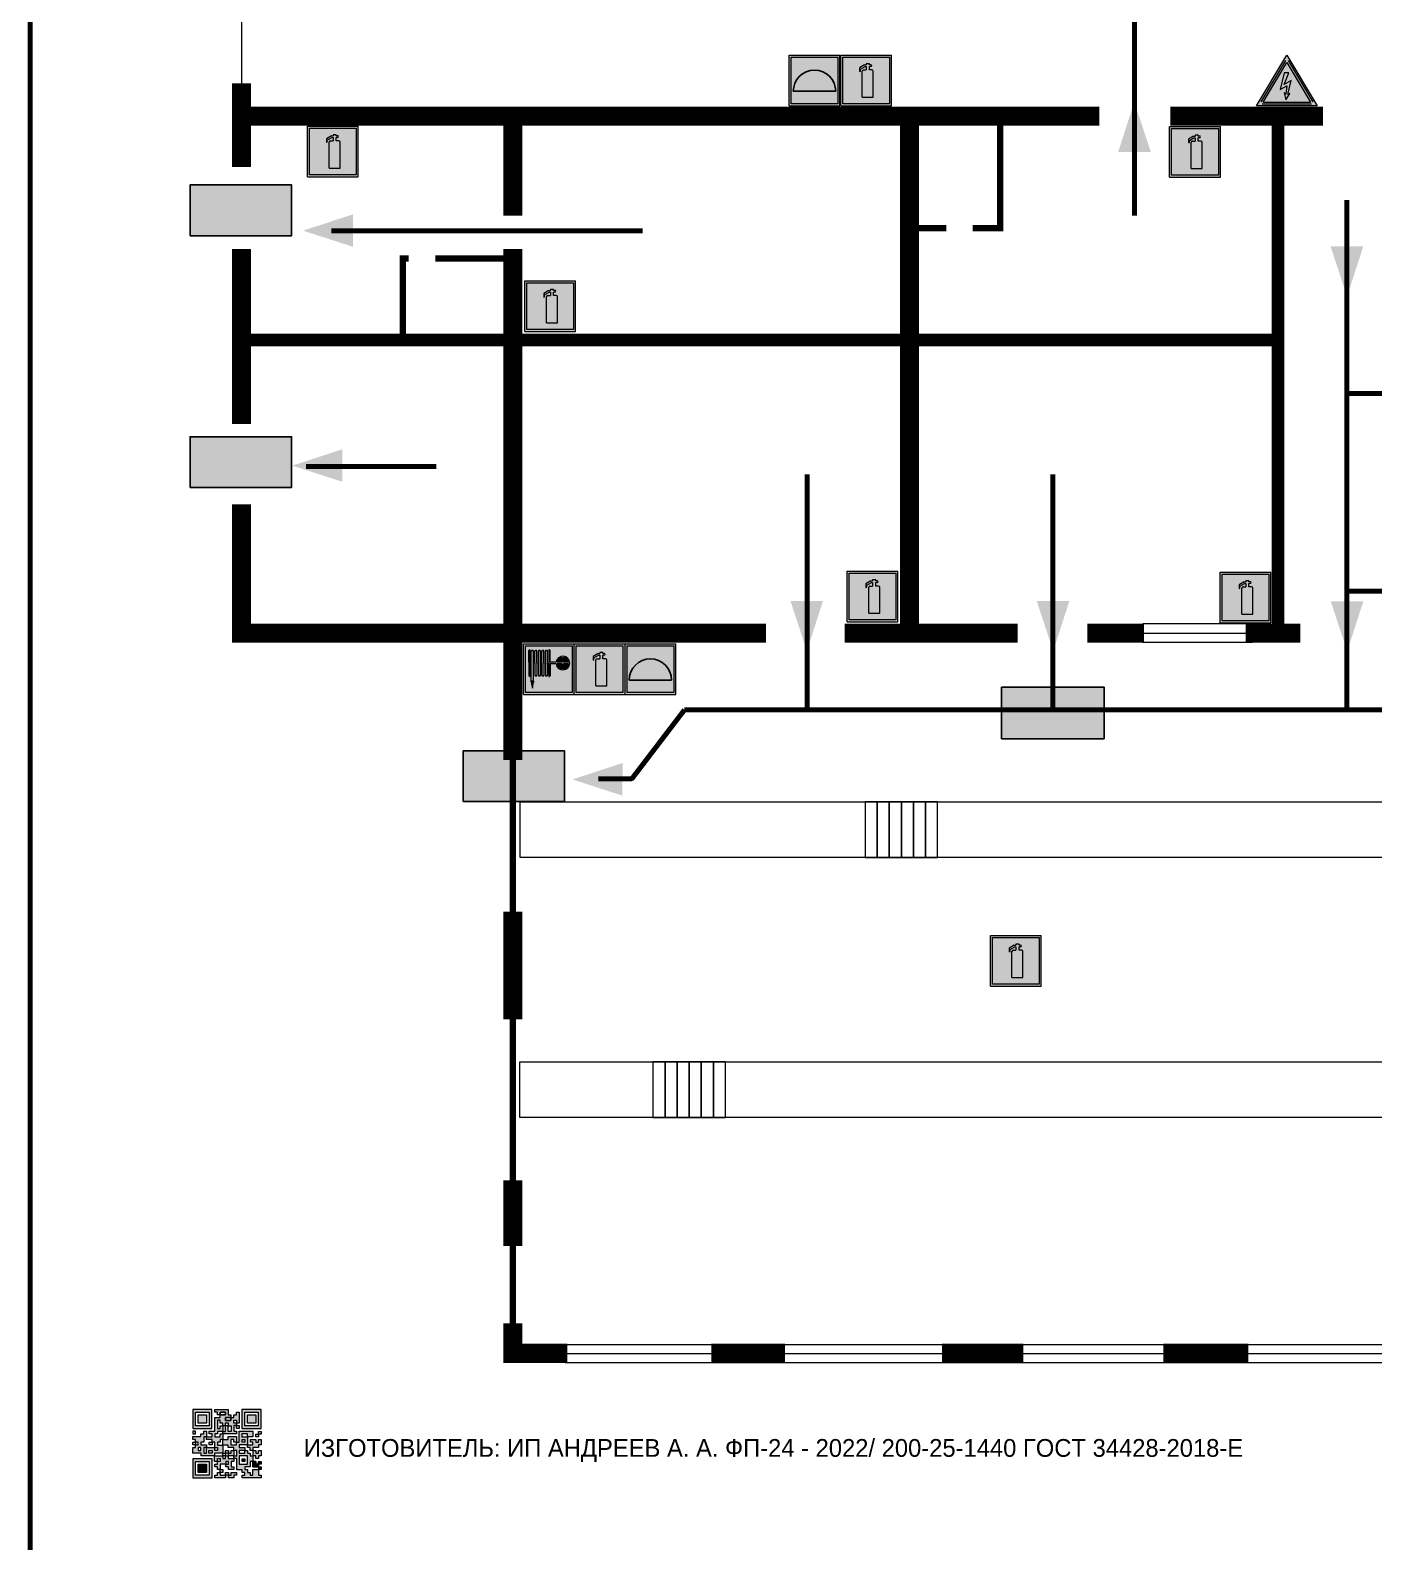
# Model space of a CAD drawing. Header units: millimetres. Extents: x 13114 to 67229, y 22859 to 38520.
# Drawn here: x 32788.4 to 33000.2, y 25862 to 26100.3 of the extents above; entities that cross this region are included whole.
import ezdxf

# ---------------------------------------------------------------- set-up
doc = ezdxf.new("R2010")
doc.units = ezdxf.units.MM
doc.layers.add('План_Штампы', color=7, linetype='Continuous')
doc.styles.add('обычный', font='arial.ttf')

# ---------------------------------------------------------------- blocks, each defined once
blk = doc.blocks.new('QR')
at = {"lineweight": 0}
h = blk.add_hatch(color=256, dxfattribs=at)
h.dxf.hatch_style = 1
h.paths.add_polyline_path([(9241.16, 2687.38), (9242.01, 2687.38), (9242.01, 2687.83), (9241.59, 2687.83), (9241.59, 2688.68), (9239.45, 2688.68), (9239.45, 2688.25), (9239.86, 2688.25), (9239.86, 2687.83), (9240.29, 2687.83), (9240.29, 2688.25), (9241.16, 2688.25), (9241.16, 2687.83), (9240.29, 2687.83), (9240.29, 2687.38), (9239.45, 2687.38), (9239.45, 2685.22), (9238.57, 2685.22), (9238.57, 2684.8), (9239.02, 2684.8), (9239.02, 2684.37), (9238.13, 2684.37), (9238.13, 2683.92), (9239.02, 2683.92), (9239.02, 2683.5), (9239.44, 2683.5), (9239.44, 2682.64), (9239.87, 2682.64), (9239.87, 2682.18), (9239.44, 2682.18), (9239.44, 2682.64), (9238.13, 2682.64), (9238.13, 2681.76), (9237.71, 2681.76), (9237.71, 2682.64), (9238.13, 2682.64), (9238.13, 2683.07), (9237.27, 2683.07), (9237.27, 2683.51), (9237.71, 2683.51), (9237.71, 2684.37), (9238.13, 2684.37), (9238.13, 2685.22), (9237.71, 2685.22), (9237.71, 2684.8), (9237.28, 2684.8), (9237.28, 2684.38), (9235.98, 2684.38), (9235.98, 2683.92), (9236.4, 2683.92), (9236.4, 2683.49), (9236.84, 2683.49), (9236.84, 2683.07), (9236.4, 2683.07), (9236.4, 2682.64), (9235.98, 2682.64), (9235.98, 2681.76), (9237.29, 2681.76), (9237.29, 2681.33), (9239.43, 2681.33), (9239.43, 2681.76), (9240.74, 2681.76), (9240.74, 2683.05), (9239.87, 2683.05), (9239.87, 2683.5), (9240.29, 2683.5), (9240.29, 2683.91), (9240.74, 2683.91), (9240.74, 2684.81), (9240.29, 2684.81), (9240.29, 2684.79), (9240.29, 2684.37), (9239.45, 2684.37), (9239.45, 2684.8), (9239.87, 2684.8), (9239.87, 2685.21), (9240.74, 2685.21), (9240.74, 2686.1), (9240.29, 2686.1), (9240.29, 2685.64), (9239.86, 2685.64), (9239.86, 2686.95), (9240.29, 2686.95), (9240.29, 2686.52), (9240.74, 2686.52), (9240.74, 2686.1), (9241.16, 2686.1), (9241.16, 2686.53), (9241.59, 2686.53), (9241.59, 2686.1), (9242.02, 2686.1), (9242.02, 2685.21), (9241.59, 2685.21), (9241.59, 2686.1), (9241.16, 2686.1), (9241.16, 2685.21), (9240.74, 2685.21), (9240.74, 2684.81), (9242.89, 2684.81), (9242.89, 2685.22), (9242.47, 2685.22), (9242.47, 2686.11), (9242.89, 2686.11), (9242.89, 2686.52), (9242.46, 2686.52), (9242.46, 2686.95), (9242.89, 2686.95), (9242.89, 2686.52), (9243.32, 2686.52), (9243.32, 2688.26), (9242.9, 2688.26), (9242.9, 2687.83), (9242.47, 2687.83), (9242.47, 2687.38), (9242.01, 2687.38), (9242.01, 2686.94), (9241.16, 2686.94)])
h.paths.add_polyline_path([(9239.02, 2682.18), (9239.02, 2681.76), (9238.54, 2681.76), (9238.54, 2682.18)], flags=16)
h.paths.add_polyline_path([(9237.27, 2682.65), (9237.27, 2682.19), (9236.83, 2682.19), (9236.83, 2682.65)], flags=16)
h = blk.add_hatch(color=256, dxfattribs=at)
h.dxf.hatch_style = 1
h.paths.add_polyline_path([(9238.15, 2687.83), (9236.83, 2687.83), (9236.83, 2686.52), (9238.15, 2686.52)], flags=0)
h.paths.add_polyline_path([(9239.01, 2685.65), (9239.01, 2688.68), (9235.98, 2688.68), (9235.98, 2685.65)])
h.paths.add_polyline_path([(9236.41, 2686.1), (9236.41, 2688.26), (9238.56, 2688.26), (9238.56, 2686.1)], flags=16)
h.paths.add_polyline_path([(9236.83, 2686.52), (9236.83, 2687.83), (9238.15, 2687.83), (9238.15, 2686.52)], flags=0)
h = blk.add_hatch(color=256, dxfattribs=at)
h.dxf.hatch_style = 1
h.paths.add_polyline_path([(9238.15, 2686.52), (9238.15, 2687.83), (9236.83, 2687.83), (9236.83, 2686.52)])
h.paths.add_polyline_path([(9245.91, 2686.52), (9245.91, 2687.83), (9244.59, 2687.83), (9244.59, 2686.52)], flags=0)
h.paths.add_polyline_path([(9246.77, 2685.65), (9246.77, 2688.68), (9243.74, 2688.68), (9243.74, 2685.65)])
h.paths.add_polyline_path([(9244.17, 2686.1), (9244.17, 2688.26), (9246.32, 2688.26), (9246.32, 2686.1)], flags=16)
h.paths.add_polyline_path([(9244.59, 2686.52), (9244.59, 2687.83), (9245.91, 2687.83), (9245.91, 2686.52)], flags=0)
h = blk.add_hatch(color=256, dxfattribs=at)
h.dxf.hatch_style = 1
h.paths.add_polyline_path([(9243.32, 2686.11), (9242.89, 2686.11), (9242.89, 2685.64), (9243.32, 2685.64)])
h.paths.add_polyline_path([(9239.02, 2683.07), (9239.02, 2683.5), (9238.56, 2683.5), (9238.56, 2683.07)])
h.paths.add_polyline_path([(9236.4, 2684.8), (9236.4, 2685.22), (9235.98, 2685.22), (9235.98, 2684.8)])
h.paths.add_polyline_path([(9236.4, 2683.07), (9236.4, 2683.49), (9235.98, 2683.49), (9235.98, 2683.07)])
h = blk.add_hatch(color=256, dxfattribs=at)
h.dxf.hatch_style = 1
h.paths.add_polyline_path([(9240.75, 2681.76), (9240.75, 2681.35), (9241.17, 2681.35), (9241.17, 2681.76)])
h.paths.add_polyline_path([(9241.6, 2682.18), (9241.17, 2682.18), (9241.17, 2681.76), (9241.6, 2681.76)])
h.paths.add_polyline_path([(9242.47, 2681.34), (9242.47, 2682.19), (9242.02, 2682.19), (9242.02, 2681.76), (9241.6, 2681.76), (9241.6, 2681.34)])
h.paths.add_polyline_path([(9239.87, 2678.3), (9239.44, 2678.3), (9239.44, 2677.89), (9241.17, 2677.89), (9241.17, 2678.3), (9240.28, 2678.3), (9240.28, 2678.73), (9239.87, 2678.73)])
h.paths.add_polyline_path([(9240.75, 2678.73), (9240.75, 2679.19), (9240.28, 2679.19), (9240.28, 2678.73)])
h.paths.add_polyline_path([(9241.6, 2678.73), (9241.17, 2678.73), (9241.17, 2678.3), (9241.6, 2678.3)])
h.paths.add_polyline_path([(9242.02, 2678.3), (9241.6, 2678.3), (9241.6, 2677.89), (9242.48, 2677.89), (9242.48, 2678.31), (9242.9, 2678.31), (9242.9, 2678.73), (9242.02, 2678.73)])
h.paths.add_polyline_path([(9246.36, 2684.37), (9246.36, 2684.79), (9245.93, 2684.79), (9245.93, 2684.37)])
h.paths.add_polyline_path([(9246.78, 2685.2), (9246.36, 2685.2), (9246.36, 2684.79), (9246.78, 2684.79)])
h.paths.add_polyline_path([(9245.91, 2687.83), (9244.59, 2687.83), (9244.59, 2686.52), (9245.91, 2686.52)])
h = blk.add_hatch(color=256, dxfattribs=at)
h.dxf.hatch_style = 1
h.paths.add_polyline_path([(9243.32, 2682.64), (9243.32, 2683.07), (9244.62, 2683.07), (9244.62, 2684.37), (9243.74, 2684.37), (9243.74, 2684.8), (9244.62, 2684.8), (9244.62, 2684.37), (9245.48, 2684.37), (9245.48, 2685.22), (9243.32, 2685.22), (9243.32, 2683.5), (9242.89, 2683.5), (9242.89, 2683.06), (9242.01, 2683.06), (9242.01, 2683.91), (9242.47, 2683.91), (9242.47, 2683.5), (9242.89, 2683.5), (9242.89, 2684.38), (9241.59, 2684.38), (9241.59, 2683.91), (9240.74, 2683.91), (9240.74, 2683.05), (9241.59, 2683.05), (9241.59, 2682.64), (9242.47, 2682.64), (9242.47, 2682.19), (9242.91, 2682.19), (9242.91, 2681.34), (9242.48, 2681.34), (9242.48, 2680.91), (9242.91, 2680.91), (9242.91, 2679.17), (9243.75, 2679.17), (9243.75, 2678.73), (9244.2, 2678.73), (9244.2, 2678.3), (9243.75, 2678.3), (9243.75, 2677.88), (9246.78, 2677.88), (9246.78, 2678.3), (9246.35, 2678.3), (9246.35, 2679.19), (9245.48, 2679.19), (9245.48, 2678.31), (9245.05, 2678.31), (9245.05, 2678.73), (9244.62, 2678.73), (9244.62, 2679.19), (9244.2, 2679.19), (9244.2, 2679.61), (9245.05, 2679.61), (9245.05, 2680.46), (9245.48, 2680.46), (9245.48, 2681.34), (9245.04, 2681.34), (9245.04, 2681.76), (9244.63, 2681.76), (9244.63, 2682.19), (9244.21, 2682.19), (9244.21, 2681.76), (9243.32, 2681.76), (9243.32, 2682.19), (9244.21, 2682.19), (9244.21, 2682.64)])
h.paths.add_polyline_path([(9243.75, 2683.49), (9243.75, 2683.92), (9244.21, 2683.92), (9244.21, 2683.49)], flags=16)
h.paths.add_polyline_path([(9243.32, 2681.34), (9244.63, 2681.34), (9244.63, 2680.04), (9243.32, 2680.04)], flags=16)
h.paths.add_polyline_path([(9243.76, 2680.89), (9244.18, 2680.89), (9244.18, 2680.48), (9243.76, 2680.48)], flags=0)
h = blk.add_hatch(color=256, dxfattribs=at)
h.dxf.hatch_style = 1
h.paths.add_polyline_path([(9246.36, 2683.07), (9246.78, 2683.07), (9246.78, 2683.92), (9246.36, 2683.92), (9246.36, 2683.49), (9245.92, 2683.49), (9245.92, 2683.92), (9245.06, 2683.92), (9245.06, 2683.49), (9245.48, 2683.49), (9245.48, 2683.07), (9244.62, 2683.07), (9244.62, 2682.65), (9245.05, 2682.65), (9245.05, 2682.18), (9245.48, 2682.18), (9245.48, 2682.65), (9246.36, 2682.65)])
h.paths.add_polyline_path([(9246.78, 2682.18), (9246.36, 2682.18), (9246.36, 2681.75), (9245.92, 2681.75), (9245.92, 2682.18), (9245.48, 2682.18), (9245.48, 2681.34), (9245.48, 2681.34), (9245.94, 2681.34), (9245.94, 2680.91), (9246.36, 2680.91), (9246.36, 2681.34), (9246.78, 2681.34)])
h = blk.add_hatch(color=256, dxfattribs=at)
h.dxf.hatch_style = 1
h.paths.add_polyline_path([(9242.02, 2680.46), (9242.48, 2680.46), (9242.48, 2680.91), (9241.58, 2680.91), (9241.58, 2681.35), (9241.17, 2681.35), (9241.17, 2680.91), (9240.75, 2680.91), (9240.75, 2681.33), (9239.43, 2681.33), (9239.43, 2680.46), (9239.86, 2680.46), (9239.86, 2680.92), (9240.3, 2680.92), (9240.3, 2680.46), (9239.86, 2680.46), (9239.86, 2680.04), (9239.44, 2680.04), (9239.44, 2679.62), (9239.86, 2679.62), (9239.86, 2679.19), (9240.29, 2679.19), (9240.29, 2680.03), (9241.18, 2680.03), (9241.18, 2680.47), (9241.6, 2680.47), (9241.6, 2680.03), (9241.18, 2680.03), (9241.18, 2679.61), (9241.6, 2679.61), (9241.6, 2679.19), (9242.47, 2679.19), (9242.47, 2679.6), (9242.02, 2679.6)])
h = blk.add_hatch(color=256, dxfattribs=at)
h.dxf.hatch_style = 1
h.paths.add_polyline_path([(9235.98, 2680.9), (9235.98, 2677.86), (9239.02, 2677.86), (9239.02, 2680.9)])
h.paths.add_polyline_path([(9238.57, 2680.48), (9238.57, 2678.32), (9236.41, 2678.32), (9236.41, 2680.48)], flags=16)
h.paths.add_polyline_path([(9238.15, 2680.05), (9238.15, 2678.74), (9236.83, 2678.74), (9236.83, 2680.05)], flags=0)
h = blk.add_hatch(color=256, dxfattribs=at)
h.dxf.hatch_style = 1
h.paths.add_polyline_path([(9238.15, 2680.05), (9236.83, 2680.05), (9236.83, 2678.74), (9238.15, 2678.74)])
h = blk.add_hatch(color=256, dxfattribs=at)
h.dxf.hatch_style = 1
h.paths.add_polyline_path([(9244.18, 2680.48), (9244.18, 2680.89), (9243.76, 2680.89), (9243.76, 2680.48)])
h = blk.add_hatch(color=256, dxfattribs=at)
h.dxf.hatch_style = 1
h.paths.add_polyline_path([(9245.93, 2680.04), (9245.93, 2680.46), (9245.48, 2680.46), (9245.48, 2679.62), (9246.35, 2679.62), (9246.35, 2680.04)])
h.paths.add_polyline_path([(9246.78, 2680.04), (9246.78, 2680.46), (9246.35, 2680.46), (9246.35, 2680.04)])
h.paths.add_polyline_path([(9246.78, 2679.18), (9246.78, 2679.62), (9246.35, 2679.62), (9246.35, 2679.18)])
for points in [[(9237.71, 2685.22), (9238.13, 2685.22), (9238.13, 2684.37), (9237.71, 2684.37), (9237.71, 2683.51), (9237.27, 2683.51), (9237.27, 2683.07), (9238.13, 2683.07), (9238.13, 2682.64), (9237.71, 2682.64), (9237.71, 2681.76), (9238.13, 2681.76), (9238.13, 2682.64), (9239.44, 2682.64), (9239.44, 2683.5), (9239.02, 2683.5), (9239.02, 2683.07), (9238.56, 2683.07), (9238.56, 2683.5), (9239.02, 2683.5), (9239.02, 2683.92), (9238.13, 2683.92), (9238.13, 2684.37), (9239.02, 2684.37), (9239.02, 2684.8), (9238.57, 2684.8), (9238.57, 2685.22), (9239.45, 2685.22), (9239.45, 2687.38), (9240.29, 2687.38), (9240.29, 2687.83), (9239.86, 2687.83), (9239.86, 2688.25), (9239.45, 2688.25), (9239.45, 2688.68), (9241.59, 2688.68), (9241.59, 2687.83), (9242.01, 2687.83), (9242.01, 2687.38), (9242.47, 2687.38), (9242.47, 2687.83), (9242.9, 2687.83), (9242.9, 2688.26), (9243.32, 2688.26), (9243.32, 2686.52), (9242.89, 2686.52), (9242.89, 2686.11), (9243.32, 2686.11), (9243.32, 2685.64), (9242.89, 2685.64), (9242.89, 2686.11), (9242.47, 2686.11), (9242.47, 2685.22), (9242.89, 2685.22), (9242.89, 2684.81), (9240.74, 2684.81), (9240.74, 2683.91), (9241.59, 2683.91), (9241.59, 2684.38), (9242.89, 2684.38), (9242.89, 2683.5), (9242.47, 2683.5), (9242.47, 2683.91), (9242.01, 2683.91), (9242.01, 2683.06), (9242.89, 2683.06), (9242.89, 2683.5), (9243.32, 2683.5), (9243.32, 2685.22), (9245.48, 2685.22), (9245.48, 2684.37), (9244.62, 2684.37), (9244.62, 2683.07), (9245.48, 2683.07), (9245.48, 2683.49), (9245.06, 2683.49), (9245.06, 2683.92), (9245.92, 2683.92), (9245.92, 2683.49), (9246.36, 2683.49), (9246.36, 2683.92), (9246.78, 2683.92), (9246.78, 2683.07), (9246.36, 2683.07), (9246.36, 2682.65), (9245.48, 2682.65), (9245.48, 2682.18), (9245.92, 2682.18), (9245.92, 2681.75), (9246.36, 2681.75), (9246.36, 2682.18), (9246.78, 2682.18), (9246.78, 2681.34), (9246.36, 2681.34), (9246.36, 2680.91), (9245.94, 2680.91), (9245.94, 2681.34), (9245.48, 2681.34), (9245.48, 2680.46), (9245.93, 2680.46), (9245.93, 2680.04), (9246.35, 2680.04), (9246.35, 2680.46), (9246.78, 2680.46), (9246.78, 2680.04), (9246.78, 2680.04), (9246.35, 2680.04), (9246.35, 2679.62), (9246.78, 2679.62), (9246.78, 2679.18), (9246.35, 2679.18), (9246.35, 2678.3), (9246.78, 2678.3), (9246.78, 2677.88), (9243.75, 2677.88), (9243.75, 2678.3), (9244.2, 2678.3), (9244.2, 2678.73), (9243.75, 2678.73), (9243.75, 2679.17), (9242.91, 2679.17), (9242.91, 2680.91), (9242.48, 2680.91), (9242.48, 2680.46), (9242.02, 2680.46), (9242.02, 2679.6), (9242.47, 2679.6), (9242.47, 2679.19), (9241.6, 2679.19), (9241.6, 2679.61), (9241.18, 2679.61), (9241.18, 2680.03), (9240.29, 2680.03), (9240.29, 2679.19), (9240.75, 2679.19), (9240.75, 2678.73), (9240.28, 2678.73), (9240.28, 2678.3), (9241.17, 2678.3), (9241.17, 2678.73), (9241.6, 2678.73), (9241.6, 2678.3), (9242.02, 2678.3), (9242.02, 2678.73), (9242.9, 2678.73), (9242.9, 2678.31), (9242.48, 2678.31), (9242.48, 2677.89), (9241.6, 2677.89), (9241.6, 2678.3), (9241.17, 2678.3), (9241.17, 2677.89), (9239.44, 2677.89), (9239.44, 2678.3), (9239.87, 2678.3), (9239.87, 2678.73), (9240.28, 2678.73), (9240.28, 2679.19), (9240.29, 2679.19), (9239.86, 2679.19), (9239.86, 2679.62), (9239.44, 2679.62), (9239.44, 2680.04), (9239.86, 2680.04), (9239.86, 2680.46), (9239.43, 2680.46), (9239.43, 2681.33), (9237.29, 2681.33), (9237.29, 2681.76), (9235.98, 2681.76), (9235.98, 2682.64), (9236.4, 2682.64), (9236.4, 2683.07), (9235.98, 2683.07), (9235.98, 2683.49), (9236.4, 2683.49), (9236.4, 2683.92), (9235.98, 2683.92), (9235.98, 2684.38), (9237.28, 2684.38), (9237.28, 2684.8), (9237.71, 2684.8), (9237.71, 2685.22), (9237.92, 2685.22)], [(9240.74, 2686.1), (9240.74, 2686.52), (9240.29, 2686.52), (9240.29, 2686.95), (9239.86, 2686.95), (9239.86, 2685.64), (9240.29, 2685.64), (9240.29, 2686.1), (9240.74, 2686.1), (9240.74, 2686.52)], [(9240.74, 2685.21), (9239.87, 2685.21), (9239.87, 2684.8), (9239.45, 2684.8), (9239.45, 2684.37), (9240.29, 2684.37), (9240.29, 2684.79), (9240.29, 2684.81), (9240.74, 2684.81), (9240.74, 2685.21), (9239.87, 2685.21)], [(9240.74, 2683.91), (9240.29, 2683.91), (9240.29, 2683.5), (9239.87, 2683.5), (9239.87, 2683.05), (9240.74, 2683.05), (9240.74, 2683.91)], [(9244.62, 2684.37), (9244.62, 2684.8), (9243.74, 2684.8), (9243.74, 2684.37), (9244.62, 2684.37)], [(9240.74, 2683.05), (9240.74, 2681.76), (9239.43, 2681.76), (9239.43, 2681.33), (9240.75, 2681.33), (9240.75, 2681.35), (9240.75, 2680.91), (9241.17, 2680.91), (9241.17, 2681.35), (9241.58, 2681.35), (9241.58, 2680.91), (9242.48, 2680.91), (9242.48, 2681.34), (9242.91, 2681.34), (9242.91, 2682.19), (9242.47, 2682.19), (9242.47, 2682.64), (9241.59, 2682.64), (9241.59, 2683.05), (9240.74, 2683.05)], [(9241.6, 2681.76), (9242.02, 2681.76), (9242.02, 2682.19), (9242.47, 2682.19), (9242.47, 2681.34), (9241.6, 2681.34), (9241.6, 2681.76)], [(9244.62, 2683.07), (9243.32, 2683.07), (9243.32, 2682.64), (9244.21, 2682.64), (9244.21, 2682.19), (9243.32, 2682.19), (9243.32, 2681.76), (9244.21, 2681.76), (9244.21, 2682.19), (9244.63, 2682.19), (9244.63, 2681.76), (9245.04, 2681.76), (9245.04, 2681.34), (9245.48, 2681.34)], [(9245.48, 2682.18), (9245.05, 2682.18), (9245.05, 2682.65), (9244.62, 2682.65), (9244.62, 2683.07)], [(9245.48, 2682.18), (9245.48, 2681.34)], [(9239.86, 2680.46), (9239.86, 2680.92), (9240.3, 2680.92), (9240.3, 2680.46), (9239.86, 2680.46)], [(9245.48, 2680.46), (9245.05, 2680.46), (9245.05, 2679.61), (9244.2, 2679.61), (9244.2, 2679.19), (9244.62, 2679.19), (9244.62, 2678.73), (9245.05, 2678.73), (9245.05, 2678.31), (9245.48, 2678.31), (9245.48, 2679.19), (9246.35, 2679.19), (9246.35, 2679.07)], [(9246.35, 2679.62), (9245.48, 2679.62), (9245.48, 2680.46)], [(9245.48, 2680.46), (9245.48, 2679.62), (9246.35, 2679.62), (9246.35, 2680.04), (9245.93, 2680.04), (9245.93, 2680.46), (9245.48, 2680.46), (9245.48, 2679.62)], [(9246.35, 2679.62), (9246.35, 2679.18)]]:
    blk.add_lwpolyline(points, dxfattribs=at)
for points in [[(9235.98, 2685.65), (9239.01, 2685.65), (9239.01, 2688.68), (9235.98, 2688.68)], [(9236.41, 2688.26), (9238.56, 2688.26), (9238.56, 2686.1), (9236.41, 2686.1)], [(9240.29, 2687.83), (9241.16, 2687.83), (9241.16, 2688.25), (9240.29, 2688.25)], [(9240.29, 2688.25), (9241.16, 2688.25), (9241.16, 2687.83), (9240.29, 2687.83)], [(9243.74, 2685.65), (9246.77, 2685.65), (9246.77, 2688.68), (9243.74, 2688.68)], [(9244.17, 2688.26), (9246.32, 2688.26), (9246.32, 2686.1), (9244.17, 2686.1)], [(9236.83, 2687.83), (9238.15, 2687.83), (9238.15, 2686.52), (9236.83, 2686.52)], [(9241.16, 2686.1), (9240.74, 2686.1), (9240.74, 2685.21), (9241.16, 2685.21)], [(9242.01, 2687.38), (9241.16, 2687.38), (9241.16, 2686.94), (9242.01, 2686.94)], [(9241.16, 2687.38), (9242.01, 2687.38), (9242.01, 2686.94), (9241.16, 2686.94)], [(9241.16, 2686.53), (9241.59, 2686.53), (9241.59, 2686.1), (9241.16, 2686.1)], [(9241.59, 2686.1), (9242.02, 2686.1), (9242.02, 2685.21), (9241.59, 2685.21)], [(9242.89, 2686.52), (9242.46, 2686.52), (9242.46, 2686.95), (9242.89, 2686.95)], [(9244.59, 2687.83), (9245.91, 2687.83), (9245.91, 2686.52), (9244.59, 2686.52)], [(9235.98, 2684.8), (9236.4, 2684.8), (9236.4, 2685.22), (9235.98, 2685.22)], [(9236.4, 2683.07), (9236.84, 2683.07), (9236.84, 2683.49), (9236.4, 2683.49)], [(9243.75, 2683.92), (9244.21, 2683.92), (9244.21, 2683.49), (9243.75, 2683.49)], [(9245.93, 2684.79), (9246.36, 2684.79), (9246.36, 2684.37), (9245.93, 2684.37)], [(9246.36, 2685.2), (9246.78, 2685.2), (9246.78, 2684.79), (9246.36, 2684.79)], [(9236.83, 2682.19), (9237.27, 2682.19), (9237.27, 2682.65), (9236.83, 2682.65)], [(9238.54, 2682.18), (9239.02, 2682.18), (9239.02, 2681.76), (9238.54, 2681.76)], [(9239.44, 2682.64), (9239.87, 2682.64), (9239.87, 2682.18), (9239.44, 2682.18)], [(9240.75, 2681.76), (9241.17, 2681.76), (9241.17, 2681.35), (9240.75, 2681.35)], [(9241.17, 2682.18), (9241.6, 2682.18), (9241.6, 2681.76), (9241.17, 2681.76)], [(9243.32, 2680.04), (9244.63, 2680.04), (9244.63, 2681.34), (9243.32, 2681.34)], [(9235.98, 2677.86), (9239.02, 2677.86), (9239.02, 2680.9), (9235.98, 2680.9)], [(9236.41, 2680.48), (9238.57, 2680.48), (9238.57, 2678.32), (9236.41, 2678.32)], [(9236.83, 2680.05), (9238.15, 2680.05), (9238.15, 2678.74), (9236.83, 2678.74)], [(9241.18, 2680.03), (9241.6, 2680.03), (9241.6, 2680.47), (9241.18, 2680.47)], [(9243.76, 2680.89), (9244.18, 2680.89), (9244.18, 2680.48), (9243.76, 2680.48)]]:
    blk.add_lwpolyline(points, close=True, dxfattribs=at)
blk = doc.blocks.new('A$C7B4425F7')
at = {"true_color": 0xffffff}
blk.add_hatch(color=7, dxfattribs=at).paths.add_polyline_path([(0, 0), (-16, 0), (-16, -8), (0, -8)])
h = blk.add_hatch(color=126)
h.paths.add_polyline_path([(-0.2, -0.2), (-15.8, -0.2), (-15.8, -7.8), (-0.2, -7.8)])
h.paths.add_polyline_path([(-11.76, -2.03), (-11.76, -3.66), (-11.17, -3.66, -0.568275), (-11.17, -6.18), (-12.58, -6.18), (-12.58, -2.03)], flags=16)
h.paths.add_polyline_path([(-13.33, -4.12, -0.495768), (-13.59, -6.18), (-15.03, -6.18), (-15.03, -2.03), (-13.59, -2.03, -0.487973)], flags=16)
h.paths.add_polyline_path([(-10.25, -2.03), (-9.48, -2.03), (-9.48, -6.18), (-10.25, -6.18)], flags=16)
h.paths.add_polyline_path([(-13.84, -3.69), (-14.24, -3.69), (-14.24, -3.03), (-13.9, -3.03, -0.692621)], flags=0)
h.paths.add_polyline_path([(-9.15, -2.03), (-8.4, -2.03), (-8.04, -3.07), (-7.68, -2.03), (-6.93, -2.03), (-7.64, -4.1), (-6.93, -6.18), (-7.68, -6.18), (-8.04, -5.14), (-8.4, -6.18), (-9.15, -6.18), (-8.44, -4.1)], flags=16)
h.paths.add_polyline_path([(-11.76, -4.46), (-11.42, -4.46, -0.692621), (-11.36, -5.12), (-11.76, -5.12)], flags=0)
h.paths.add_polyline_path([(-13.9, -5.2), (-14.24, -5.2), (-14.24, -4.55), (-13.84, -4.55, -0.708038)], flags=0)
edge = h.paths.add_edge_path(flags=16)
edge.add_ellipse((-5.51, -4.08), major_axis=(0, 2.05), ratio=0.586184, start_angle=0, end_angle=360)
edge = h.paths.add_edge_path(flags=0)
edge.add_ellipse((-5.51, -4.08), major_axis=(0, 1.14), ratio=0.454828, start_angle=0, end_angle=360)
h.paths.add_polyline_path([(-4.13, -4.96, 0.377264), (-3.48, -4.52, 0.0555), (-3.16, -2.03), (-1.66, -2.03), (-1.66, -4.96), (-0.96, -4.96), (-0.96, -7.01), (-1.75, -7.01), (-1.75, -6.18), (-3.3, -6.18), (-3.3, -7.02), (-4.13, -7.02)], flags=16)
h.paths.add_polyline_path([(-2.73, -2.91), (-2.28, -2.91), (-2.28, -4.96), (-3.05, -4.96, 0.079136)], flags=0)
at = {"color": 126}
blk.add_lwpolyline([(-16, -8), (0, -8), (0, 0), (-16, 0)], close=True, dxfattribs=at)
blk = doc.blocks.new('A$C37112FD5')
at = {"true_color": 0xf5f5ff}
h = blk.add_hatch(color=7, dxfattribs=at)
h.dxf.hatch_style = 1
h.paths.add_polyline_path([(12.8, -7.4), (0, -7.4), (0, -20.2), (12.8, -20.2)])
h.paths.add_polyline_path([(12.29, -7.91), (12.29, -19.69), (0.51, -19.69), (0.51, -7.91)], flags=16)
h.paths.add_polyline_path([(4.98, -9.04, -0.42597), (5.17, -9.22), (5.17, -12.25), (5.17, -15.29, -0.432244), (4.98, -15.47), (4.83, -15.47, -0.42597), (4.64, -15.29), (4.64, -12.25), (4.64, -9.22, -0.432244), (4.83, -9.04)], flags=0)
h.paths.add_polyline_path([(4.28, -9.22), (4.28, -12.25), (4.28, -15.29, -0.432244), (4.09, -15.47), (3.94, -15.47, -0.42597), (3.75, -15.29), (3.75, -12.25), (3.75, -9.22, -0.432244), (3.94, -9.04), (4.09, -9.04, -0.42597)], flags=0)
h.paths.add_polyline_path([(5.72, -9.04), (5.87, -9.04, -0.42597), (6.06, -9.22), (6.06, -12.25), (6.06, -15.29, -0.432244), (5.87, -15.47), (5.72, -15.47, -0.42597), (5.53, -15.29), (5.53, -12.25), (5.53, -9.22, -0.432244)], flags=0)
h.paths.add_polyline_path([(6.42, -8.9), (6.5, -8.9, -0.42597), (6.69, -9.08), (6.69, -12.03), (8.21, -12.03, -15.824349), (8.21, -12.47), (6.69, -12.47), (6.69, -15.42, -0.432244), (6.5, -15.6), (6.42, -15.6)], flags=0)
h.paths.add_polyline_path([(3.39, -9.22), (3.39, -12.25), (3.39, -15.29, -0.432244), (3.2, -15.47), (3.05, -15.47, -0.42597), (2.85, -15.29), (2.85, -12.25), (2.85, -9.22, -0.432244), (3.05, -9.04), (3.2, -9.04, -0.42597)], flags=0)
h.paths.add_polyline_path([(2.5, -9.22), (2.5, -16.71), (1.96, -16.71), (1.96, -9.22, -0.432244), (2.15, -9.04), (2.31, -9.04, -0.42597)], flags=0)
h.paths.add_polyline_path([(1.61, -8.9), (1.61, -15.6), (1.57, -15.6, -0.42597), (1.37, -15.42), (1.37, -12.03), (1.37, -9.09, -0.432244), (1.57, -8.9)], flags=0)
h.paths.add_polyline_path([(9.76, -10.81), (9.76, -12.03), (8.49, -12.03, -0.336371)], flags=0)
h.paths.add_polyline_path([(8.49, -12.47), (9.76, -12.47), (9.76, -13.7, -0.336371)], flags=0)
h.paths.add_polyline_path([(10.11, -10.81, -0.336371), (11.38, -12.03), (10.11, -12.03)], flags=0)
h.paths.add_polyline_path([(10.11, -12.47), (11.38, -12.47, -0.336371), (10.11, -13.7)], flags=0)
h.paths.add_polyline_path([(2.5, -16.84), (2.5, -17.05), (1.97, -17.05), (1.97, -16.84)], flags=0)
h.paths.add_polyline_path([(2.5, -17.24, -0.033778), (2.24, -18.6, -0.033778), (1.97, -17.24)], flags=0)
h = blk.add_hatch(color=242)
h.dxf.hatch_style = 1
h.paths.add_polyline_path([(12.29, -7.91), (0.51, -7.91), (0.51, -19.69), (12.29, -19.69)])
h.paths.add_polyline_path([(6.42, -15.6), (6.42, -8.9), (6.5, -8.9, -0.42597), (6.69, -9.08), (6.69, -12.03), (8.21, -12.03, -15.824349), (8.21, -12.47), (6.69, -12.47), (6.69, -15.42, -0.432244), (6.5, -15.6)], flags=16)
h.paths.add_polyline_path([(5.87, -15.47), (5.72, -15.47, -0.42597), (5.53, -15.29), (5.53, -12.25), (5.53, -9.22, -0.432244), (5.72, -9.04), (5.87, -9.04, -0.42597), (6.06, -9.22), (6.06, -12.25), (6.06, -15.29, -0.432244)], flags=16)
h.paths.add_polyline_path([(4.98, -15.47), (4.83, -15.47, -0.42597), (4.64, -15.29), (4.64, -12.25), (4.64, -9.22, -0.432244), (4.83, -9.04), (4.98, -9.04, -0.42597), (5.17, -9.22), (5.17, -12.25), (5.17, -15.29, -0.432244)], flags=16)
h.paths.add_polyline_path([(4.09, -15.47), (3.94, -15.47, -0.42597), (3.75, -15.29), (3.75, -12.25), (3.75, -9.22, -0.432244), (3.94, -9.04), (4.09, -9.04, -0.42597), (4.28, -9.22), (4.28, -12.25), (4.28, -15.29, -0.432244)], flags=16)
h.paths.add_polyline_path([(3.2, -15.47), (3.05, -15.47, -0.42597), (2.85, -15.29), (2.85, -12.25), (2.85, -9.22, -0.432244), (3.05, -9.04), (3.2, -9.04, -0.42597), (3.39, -9.22), (3.39, -12.25), (3.39, -15.29, -0.432244)], flags=16)
h.paths.add_polyline_path([(2.5, -17.05), (1.97, -17.05), (1.97, -16.84), (2.5, -16.84)], flags=16)
h.paths.add_polyline_path([(2.5, -17.24, -0.033778), (2.24, -18.6, -0.033778), (1.97, -17.24)], flags=16)
h.paths.add_polyline_path([(2.5, -16.71), (1.96, -16.71), (1.96, -9.22, -0.432244), (2.15, -9.04), (2.31, -9.04, -0.42597), (2.5, -9.22)], flags=16)
h.paths.add_polyline_path([(1.61, -15.6), (1.57, -15.6, -0.42597), (1.37, -15.42), (1.37, -12.03), (1.37, -9.09, -0.432244), (1.57, -8.9), (1.61, -8.9)], flags=16)
h.paths.add_polyline_path([(8.49, -12.47), (9.76, -12.47), (9.76, -13.7, -0.336371)], flags=0)
h.paths.add_polyline_path([(10.11, -13.7), (10.11, -12.47), (11.38, -12.47, -0.336371)], flags=0)
h.paths.add_polyline_path([(8.49, -12.03, -0.336371), (9.76, -10.81), (9.76, -12.03)], flags=0)
h.paths.add_polyline_path([(10.11, -12.03), (10.11, -10.81, -0.336371), (11.38, -12.03)], flags=0)
h = blk.add_hatch(color=7, dxfattribs=at)
h.dxf.hatch_style = 1
h.paths.add_polyline_path([(1.61, -8.9), (1.57, -8.9, 0.432244), (1.37, -9.09), (1.37, -12.03), (1.37, -15.42, 0.42597), (1.57, -15.6), (1.61, -15.6)])
h.paths.add_polyline_path([(2.5, -9.22, 0.42597), (2.31, -9.04), (2.15, -9.04, 0.432244), (1.96, -9.22), (1.96, -16.71), (2.5, -16.71)])
h.paths.add_polyline_path([(2.5, -16.84), (1.97, -16.84), (1.97, -17.05), (2.5, -17.05)])
h.paths.add_polyline_path([(2.5, -17.24), (1.97, -17.24, 0.033778), (2.24, -18.6, 0.033778)])
h.paths.add_polyline_path([(3.39, -12.25), (3.39, -9.22, 0.42597), (3.2, -9.04), (3.05, -9.04, 0.432244), (2.85, -9.22), (2.85, -12.25), (2.85, -15.29, 0.42597), (3.05, -15.47), (3.2, -15.47, 0.432244), (3.39, -15.29)])
h.paths.add_polyline_path([(4.28, -12.25), (4.28, -9.22, 0.42597), (4.09, -9.04), (3.94, -9.04, 0.432244), (3.75, -9.22), (3.75, -12.25), (3.75, -15.29, 0.42597), (3.94, -15.47), (4.09, -15.47, 0.432244), (4.28, -15.29)])
h.paths.add_polyline_path([(5.17, -12.25), (5.17, -9.22, 0.42597), (4.98, -9.04), (4.83, -9.04, 0.432244), (4.64, -9.22), (4.64, -12.25), (4.64, -15.29, 0.42597), (4.83, -15.47), (4.98, -15.47, 0.432244), (5.17, -15.29)])
h.paths.add_polyline_path([(6.06, -12.25), (6.06, -9.22, 0.42597), (5.87, -9.04), (5.72, -9.04, 0.432244), (5.53, -9.22), (5.53, -12.25), (5.53, -15.29, 0.42597), (5.72, -15.47), (5.87, -15.47, 0.432244), (6.06, -15.29)])
h.paths.add_polyline_path([(6.69, -12.47), (8.21, -12.47, 15.824349), (8.21, -12.03), (6.69, -12.03), (6.69, -9.08, 0.42597), (6.5, -8.9), (6.42, -8.9), (6.42, -15.6), (6.5, -15.6, 0.432244), (6.69, -15.42)])
h.paths.add_polyline_path([(8.49, -12.47), (9.76, -12.47), (9.76, -13.7, -0.336371)], flags=16)
h.paths.add_polyline_path([(8.49, -12.03, -0.336371), (9.76, -10.81), (9.76, -12.03)], flags=16)
h.paths.add_polyline_path([(10.11, -12.47), (11.38, -12.47, -0.336371), (10.11, -13.7)], flags=16)
h.paths.add_polyline_path([(10.11, -12.03), (10.11, -10.81, -0.336371), (11.38, -12.03)], flags=16)
h = blk.add_hatch(color=242)
h.dxf.hatch_style = 1
h.paths.add_polyline_path([(9.76, -10.81, 0.336371), (8.49, -12.03), (9.76, -12.03)])
h.paths.add_polyline_path([(10.11, -10.81), (10.11, -12.03), (11.38, -12.03, 0.336371)])
h.paths.add_polyline_path([(11.38, -12.47), (10.11, -12.47), (10.11, -13.7, 0.336371)])
h.paths.add_polyline_path([(9.76, -12.47), (8.49, -12.47, 0.336371), (9.76, -13.7)])
at = {"color": 242, "lineweight": 5}
for p, q in [((0, -20.2), (0, -7.4)), ((0, -7.4), (12.8, -7.4)), ((12.8, -20.2), (12.8, -7.4)), ((1.37, -12.03), (1.37, -9.08)), ((1.57, -8.9), (1.61, -8.9)), ((1.61, -8.9), (1.61, -15.6)), ((1.96, -16.71), (1.96, -9.22)), ((2.15, -9.04), (2.31, -9.04)), ((2.5, -16.71), (2.5, -9.22)), ((2.85, -12.25), (2.85, -9.22)), ((3.05, -9.04), (3.2, -9.04)), ((3.39, -12.25), (3.39, -9.22)), ((3.75, -12.25), (3.75, -9.22)), ((3.94, -9.04), (4.09, -9.04)), ((4.28, -12.25), (4.28, -9.22)), ((4.64, -12.25), (4.64, -9.22)), ((4.83, -9.04), (4.98, -9.04)), ((5.17, -12.25), (5.17, -9.22)), ((5.53, -12.25), (5.53, -9.22)), ((5.72, -9.04), (5.87, -9.04)), ((6.06, -12.25), (6.06, -9.22)), ((6.42, -8.9), (6.42, -15.6)), ((6.5, -8.9), (6.42, -8.9)), ((6.69, -12.03), (6.69, -9.08)), ((9.76, -10.81), (9.76, -12.03)), ((10.11, -10.81), (10.11, -12.03)), ((1.37, -12.03), (1.37, -15.42)), ((2.85, -12.25), (2.85, -15.29)), ((3.39, -12.25), (3.39, -15.29)), ((3.75, -12.25), (3.75, -15.29)), ((4.28, -12.25), (4.28, -15.29)), ((4.64, -12.25), (4.64, -15.29)), ((5.17, -12.25), (5.17, -15.29)), ((5.53, -12.25), (5.53, -15.29)), ((6.06, -12.25), (6.06, -15.29)), ((8.21, -12.03), (6.69, -12.03)), ((8.21, -12.47), (6.69, -12.47)), ((6.69, -12.47), (6.69, -15.42)), ((9.76, -12.03), (8.49, -12.03)), ((9.76, -12.47), (8.49, -12.47)), ((9.76, -12.47), (9.76, -13.7)), ((11.38, -12.03), (10.11, -12.03)), ((11.38, -12.47), (10.11, -12.47)), ((10.11, -12.47), (10.11, -13.7)), ((1.57, -15.6), (1.61, -15.6)), ((1.96, -16.71), (2.5, -16.71)), ((1.97, -16.84), (2.5, -16.84)), ((1.97, -17.05), (1.97, -16.84)), ((2.5, -17.05), (1.97, -17.05)), ((1.97, -17.24), (2.5, -17.24)), ((2.5, -16.84), (2.5, -17.05)), ((3.05, -15.47), (3.2, -15.47)), ((3.94, -15.47), (4.09, -15.47)), ((4.83, -15.47), (4.98, -15.47)), ((5.72, -15.47), (5.87, -15.47)), ((6.42, -15.6), (6.5, -15.6)), ((0, -20.2), (12.8, -20.2))]:
    blk.add_line(p, q, dxfattribs=at)
blk.add_lwpolyline([(0.51, -7.91), (12.29, -7.91), (12.29, -19.69), (0.51, -19.69)], close=True, dxfattribs=at)
for centre, radius, start, end in [((1.56, -9.09), 0.182, 87.1027, 180.6071), ((2.15, -9.22), 0.182, 87.1027, 180.6071), ((2.32, -9.22), 0.182, 359.3929, 92.8973), ((3.04, -9.22), 0.182, 87.1027, 180.6071), ((3.21, -9.22), 0.182, 359.3929, 92.8973), ((3.93, -9.22), 0.182, 87.1027, 180.6071), ((4.1, -9.22), 0.182, 359.3929, 92.8973), ((4.82, -9.22), 0.182, 87.1027, 180.6071), ((4.99, -9.22), 0.182, 359.3929, 92.8973), ((5.71, -9.22), 0.182, 87.1027, 180.6071), ((5.88, -9.22), 0.182, 359.3929, 92.8973), ((6.51, -9.09), 0.182, 359.3929, 92.8973), ((9.93, -12.25), 1.74, 187.2319, 172.7681), ((9.93, -12.25), 1.46, 96.9927, 171.3585), ((9.93, -12.25), 1.46, 8.6415, 83.0073), ((9.93, -12.25), 1.46, 188.6415, 263.0073), ((9.93, -12.25), 1.46, 276.9927, 351.3585), ((1.56, -15.42), 0.182, 179.3929, 272.8973), ((12.17, -15.98), 10.27, 187.041, 194.7793), ((-7.7, -15.98), 10.27, 345.2207, 352.959), ((3.04, -15.29), 0.182, 179.3929, 272.8973), ((3.21, -15.29), 0.182, 267.1027, 0.6071), ((3.93, -15.29), 0.182, 179.3929, 272.8973), ((4.1, -15.29), 0.182, 267.1027, 0.6071), ((4.82, -15.29), 0.182, 179.3929, 272.8973), ((4.99, -15.29), 0.182, 267.1027, 0.6071), ((5.71, -15.29), 0.182, 179.3929, 272.8973), ((5.88, -15.29), 0.182, 267.1027, 0.6071), ((6.51, -15.42), 0.182, 267.1027, 0.6071)]:
    blk.add_arc(centre, radius, start, end, dxfattribs=at)
blk = doc.blocks.new('A$C3AD82952')
at = {"true_color": 0xf5f5ff}
h = blk.add_hatch(color=7, dxfattribs=at)
h.dxf.hatch_style = 1
h.paths.add_polyline_path([(8.21, 8.73, 0.414214), (7.89, 9.05), (7.22, 9.05), (7.22, 9.92), (7.59, 9.92, 1), (7.57, 10.36), (7.22, 10.36), (7.22, 10.6), (6.43, 10.6), (6.43, 10.36), (6.01, 10.36), (4.74, 9.59), (4.74, 8.69), (4.98, 8.73), (4.98, 9.26), (6.12, 9.91), (6.43, 9.91), (6.43, 9.05), (5.76, 9.05, 0.414214), (5.44, 8.73), (5.44, 2.2), (8.21, 2.2)], flags=0)
h.paths.add_polyline_path([(12.8, 12.8), (0, 12.8), (0, 0), (12.8, 0)])
h.paths.add_polyline_path([(0.51, 12.29), (12.29, 12.29), (12.29, 0.51), (0.51, 0.51)], flags=16)
h.paths.add_polyline_path([(4.74, 9.59), (6.01, 10.36), (6.43, 10.36), (6.43, 10.6), (7.22, 10.6), (7.22, 10.36), (7.59, 10.36, -0.94586), (7.59, 9.92), (7.22, 9.92), (7.22, 9.05), (7.89, 9.05, -0.414214), (8.21, 8.73), (8.21, 2.2), (5.44, 2.2), (5.44, 8.73, -0.414214), (5.76, 9.05), (6.43, 9.05), (6.43, 9.91), (6.12, 9.91), (4.98, 9.26), (4.98, 8.73), (4.74, 8.69)], flags=0)
h = blk.add_hatch(color=242)
h.dxf.hatch_style = 1
h.paths.add_polyline_path([(12.29, 12.29), (0.51, 12.29), (0.51, 0.51), (12.29, 0.51)])
h.paths.add_polyline_path([(4.74, 8.69), (4.74, 9.59), (6.01, 10.36), (6.43, 10.36), (6.43, 10.6), (7.22, 10.6), (7.22, 10.36), (7.59, 10.36, -0.94586), (7.59, 9.92), (7.22, 9.92), (7.22, 9.05), (7.89, 9.05, -0.414214), (8.21, 8.73), (8.21, 2.2), (5.44, 2.2), (5.44, 8.73, -0.414214), (5.76, 9.05), (6.43, 9.05), (6.43, 9.91), (6.12, 9.91), (4.98, 9.26), (4.98, 8.73)], flags=16)
h = blk.add_hatch(color=7, dxfattribs=at)
h.dxf.hatch_style = 1
h.paths.add_polyline_path([(8.21, 8.73, 0.414214), (7.89, 9.05), (7.22, 9.05), (7.22, 9.92), (7.59, 9.92, 1), (7.57, 10.36), (7.22, 10.36), (7.22, 10.6), (6.43, 10.6), (6.43, 10.36), (6.01, 10.36), (4.74, 9.59), (4.74, 8.69), (4.98, 8.73), (4.98, 9.26), (6.12, 9.91), (6.43, 9.91), (6.43, 9.05), (5.76, 9.05, 0.414214), (5.44, 8.73), (5.44, 2.2), (8.21, 2.2)])
at = {"color": 242, "lineweight": 5}
for p, q in [((0, 0), (0, 12.8)), ((0, 12.8), (12.8, 12.8)), ((12.8, 0), (12.8, 12.8)), ((6.01, 10.36), (4.74, 9.59)), ((4.74, 9.59), (4.74, 8.69)), ((4.74, 8.69), (4.98, 8.73)), ((4.98, 9.26), (6.12, 9.91)), ((4.98, 8.73), (4.98, 9.26)), ((5.44, 2.2), (5.44, 8.73)), ((5.76, 9.05), (6.43, 9.05)), ((6.01, 10.36), (6.43, 10.36)), ((6.12, 9.91), (6.43, 9.91)), ((7.22, 10.6), (6.43, 10.6)), ((6.43, 10.6), (6.43, 10.36)), ((6.43, 9.91), (6.43, 9.05)), ((7.22, 10.36), (7.22, 10.6)), ((7.59, 10.36), (7.22, 10.36)), ((7.22, 9.05), (7.22, 9.92)), ((7.59, 9.92), (7.22, 9.92)), ((7.89, 9.05), (7.22, 9.05)), ((8.21, 2.2), (8.21, 8.73)), ((0, 0), (12.8, 0)), ((5.44, 2.2), (8.21, 2.2))]:
    blk.add_line(p, q, dxfattribs=at)
blk.add_lwpolyline([(0.51, 12.29), (12.29, 12.29), (12.29, 0.51), (0.51, 0.51)], close=True, dxfattribs=at)
for centre, radius, start, end in [((5.76, 8.73), 0.32, 90, 180), ((7.58, 10.14), 0.223, 273.1875, 86.8125), ((7.89, 8.73), 0.32, 0, 90)]:
    blk.add_arc(centre, radius, start, end, dxfattribs=at)
blk = doc.blocks.new('A$C1E1F2D43')
at = {"true_color": 0xffffff}
blk.add_hatch(color=7, dxfattribs=at).paths.add_polyline_path([(8, 0), (0, 0), (0, -8), (8, -8)])
h = blk.add_hatch(color=242)
h.paths.add_polyline_path([(0.32, -0.32), (0.32, -7.68), (7.68, -7.68), (7.68, -0.32)])
h.paths.add_polyline_path([(7.35, -5.71), (0.65, -5.71, -1)], flags=16)
at = {"color": 242, "lineweight": 5}
for p, q in [((0, 0), (8, 0)), ((0, -8), (0, 0)), ((0, 0), (8, 0)), ((8, -8), (8, 0)), ((0, -8), (8, -8))]:
    blk.add_line(p, q, dxfattribs=at)
at = {"color": 242}
blk.add_line((7.35, -5.71), (0.65, -5.71), dxfattribs=at)
at = {"color": 242, "lineweight": 5}
blk.add_lwpolyline([(0.32, -0.32), (7.68, -0.32), (7.68, -7.68), (0.32, -7.68)], close=True, dxfattribs=at)
at = {"color": 242}
blk.add_arc((4, -5.71), 3.35, 0, 180, dxfattribs=at)
blk = doc.blocks.new('A$C3E6D3DDE')
at = {"lineweight": 5}
h = blk.add_hatch(color=40, dxfattribs=at)
h.paths.add_polyline_path([(24.1, 1.45), (16.46, -11.35), (31.74, -11.35)])
h.paths.add_polyline_path([(24.09, -0.46), (30.03, -10.41), (18.14, -10.41)], flags=16)
h.paths.add_polyline_path([(24.54, -3.08), (23.41, -6.02), (25.13, -5.01), (24.33, -8.5), (24.82, -8.27), (23.79, -9.86), (23.4, -8.04), (23.8, -8.43), (24.04, -6.29), (22.39, -7.25), (23.44, -3.08)], flags=0)
h = blk.add_hatch(color=256, dxfattribs=at)
h.paths.add_polyline_path([(24.37, 0.03, 0.567511), (23.82, 0.03), (17.59, -10.4, 0.582454), (17.86, -10.88), (30.32, -10.88, 0.582149), (30.6, -10.4)])
h.paths.add_polyline_path([(24.09, -0.46), (18.14, -10.41), (30.03, -10.41)], flags=16)
h.paths.add_polyline_path([(24.54, -3.08), (23.41, -6.02), (25.13, -5.01), (24.33, -8.5), (24.82, -8.27), (23.79, -9.86), (23.4, -8.04), (23.8, -8.43), (24.04, -6.29), (22.39, -7.25), (23.44, -3.08)], flags=0)
h = blk.add_hatch(color=40, dxfattribs=at)
h.paths.add_polyline_path([(24.09, -0.46), (18.14, -10.41), (30.03, -10.41)])
h.paths.add_polyline_path([(24.82, -8.27), (23.79, -9.86), (23.4, -8.04), (23.8, -8.43), (24.04, -6.29), (22.39, -7.25), (23.44, -3.08), (24.54, -3.08), (23.41, -6.02), (25.13, -5.01), (24.33, -8.5)], flags=16)
at = {"color": 40, "lineweight": 5}
for p, q in [((16.46, -11.35), (24.1, 1.45)), ((24.1, 1.45), (31.74, -11.35))]:
    blk.add_line(p, q, dxfattribs=at)
at = {"lineweight": 5}
for p, q in [((17.59, -10.4), (23.82, 0.03)), ((24.37, 0.03), (30.6, -10.4)), ((18.14, -10.41), (24.09, -0.46)), ((23.44, -3.08), (22.39, -7.25)), ((23.41, -6.02), (24.54, -3.08)), ((24.54, -3.08), (23.44, -3.08)), ((24.09, -0.46), (30.03, -10.41)), ((22.39, -7.25), (24.04, -6.29)), ((25.13, -5.01), (23.41, -6.02)), ((24.04, -6.29), (23.8, -8.43)), ((24.33, -8.5), (25.13, -5.01)), ((17.86, -10.88), (30.32, -10.88)), ((18.14, -10.41), (30.03, -10.41)), ((23.8, -8.43), (23.4, -8.04)), ((23.4, -8.04), (23.79, -9.86)), ((23.79, -9.86), (24.82, -8.27)), ((24.82, -8.27), (24.33, -8.5))]:
    blk.add_line(p, q, dxfattribs=at)
at = {"color": 50, "lineweight": 5}
blk.add_line((31.74, -11.35), (16.46, -11.35), dxfattribs=at)
blk = doc.blocks.new('A$C32E8229D')
at = {"true_color": 0xffffff}
blk.add_hatch(color=7, dxfattribs=at).paths.add_polyline_path([(0, 0), (0, -8), (16, -8), (16, 0)])
h = blk.add_hatch(color=126)
h.paths.add_polyline_path([(0.2, -0.2), (15.8, -0.2), (15.8, -7.8), (0.2, -7.8)])
h.paths.add_polyline_path([(13.49, -2.05), (12.08, -2.05), (11.37, -2.63, 0.162397), (11.29, -2.84), (11.29, -3.63), (10.35, -3.63), (10.35, -4.05), (11.68, -4.05), (11.68, -3.48), (12.26, -4.28), (11.29, -5.1), (11.29, -6.78), (11.85, -6.78), (11.85, -5.44), (12.8, -4.64), (12.8, -5.94), (14.46, -5.94), (14.46, -5.39), (13.45, -5.39), (13.45, -3.97), (12.46, -2.59), (13.15, -2.59), (13.69, -3.34), (14.18, -3)], flags=16)
h.paths.add_polyline_path([(10.74, -1.82, 1), (11.8, -1.82, 1)], flags=16)
h.paths.add_polyline_path([(9.39, -3.59), (5.99, -3.59), (6.56, -3.03), (5.91, -3.03), (5.1, -3.83), (5.91, -4.64), (6.56, -4.64), (5.99, -4.09), (9.39, -4.09)], flags=16)
h.paths.add_polyline_path([(4.29, -1.08), (1.72, -1.08), (1.72, -6.6), (4.29, -6.6)], flags=16)
at = {"color": 126}
blk.add_lwpolyline([(16, -8), (0, -8), (0, 0), (16, 0)], close=True, dxfattribs=at)

msp = doc.modelspace()

# ---------------------------------------------------------------- linework, layer by layer
at = {"color": 6, "lineweight": 100}
msp.add_lwpolyline([(32788.44, 25857.86), (33388.44, 25857.86), (33388.44, 26252.86), (32788.44, 26252.86)], close=True, dxfattribs=at)
at = {"lineweight": 0}
for points in [[(32821.72, 26115.78), (32821.72, 26091.13)], [(32963.8, 26006.8), (32981.16, 26006.8)], [(32964.02, 26005.3), (32981.38, 26005.3)], [(32963.75, 26003.89), (32981.11, 26003.89)], [(32872.77, 25893.11), (33262.66, 25893.11)], [(32872.77, 25890.27), (33262.66, 25890.27)], [(32873.11, 25891.74), (33263, 25891.74)]]:
    msp.add_lwpolyline(points, dxfattribs=at)
at = {"color": 126, "lineweight": 100, "true_color": 0x008754}
for points in [[(32962.48, 26071.12), (32962.48, 26111.37)], [(32949.61, 25993.18), (32995.96, 25993.18), (32995.96, 26073.55)], [(32884.96, 26068.74), (32835.95, 26068.74)], [(33038.52, 26043.07), (32995.96, 26043.07)], [(32831.91, 26031.58), (32852.44, 26031.58)], [(32891.57, 25993.18), (32910.91, 25993.18), (32910.91, 26030.28)], [(32910.91, 25993.18), (32949.61, 25993.18), (32949.61, 26030.28)], [(33011.22, 26011.89), (32995.96, 26011.89)], [(32878.02, 25982.33), (32883.28, 25982.33), (32891.57, 25993.18)], [(32995.96, 25993.18), (33162.06, 25993.18)]]:
    msp.add_lwpolyline(points, dxfattribs=at)
at = {"lineweight": 100}
for points, const_width in [([(32821.72, 26078.77), (32821.72, 26091.99)], 3), ([(32864.53, 26071.13), (32864.53, 26086.81), (32821.72, 26086.81), (32927.04, 26086.81), (32927.04, 26005.3)], 3), ([(32927.04, 26086.81), (32956.97, 26086.81)], 3), ([(32968.15, 26086.81), (32992.24, 26086.81)], 3), ([(32985.12, 26005.3), (32985.12, 26086.81)], 2), ([(32821.72, 26038.25), (32821.72, 26065.84)], 3), ([(32864.53, 25985.29), (32864.53, 26065.86)], 3), ([(32821.72, 26051.48), (32985.12, 26051.48)], 2), ([(32904.39, 26005.3), (32821.72, 26005.3), (32821.72, 26025.6)], 3), ([(32944.11, 26005.3), (32916.83, 26005.3)], 3), ([(32964.02, 26005.3), (32955.07, 26005.3)], 3), ([(32988.64, 26005.3), (32980.03, 26005.3)], 3), ([(32864.53, 25944.4), (32864.53, 25961.38)], 3), ([(32864.53, 25908.67), (32864.53, 25919.02)], 3), ([(32873.11, 25891.74), (32864.53, 25891.74), (32864.53, 25896.48)], 3), ([(32907.43, 25891.74), (32895.8, 25891.74)], 3), ([(32944.96, 25891.74), (32932.16, 25891.74)], 3), ([(32980.44, 25891.74), (32967.06, 25891.74)], 3)]:
    msp.add_lwpolyline(points, dxfattribs=dict(at, const_width=const_width))
at = {"lineweight": 0, "const_width": 1}
for points in [[(32936.97, 26069.15), (32941.35, 26069.15), (32941.35, 26086.13)], [(32927.51, 26069.15), (32932.82, 26069.15)], [(32848.11, 26064.35), (32847.16, 26064.35), (32847.16, 26051.74)], [(32864.02, 26064.35), (32852.3, 26064.35)], [(32864.53, 25985.29), (32864.53, 25893)]]:
    msp.add_lwpolyline(points, dxfattribs=at)
at = {"lineweight": 0}
for points in [[(32865.64, 25978.7), (33262.6, 25978.7), (33262.6, 25969.91), (32865.64, 25969.91)], [(32920.04, 25969.91), (32921.95, 25969.91), (32921.95, 25978.7), (32920.04, 25978.7)], [(32921.95, 25969.91), (32923.85, 25969.91), (32923.85, 25978.7), (32921.95, 25978.7)], [(32923.85, 25969.91), (32925.76, 25969.91), (32925.76, 25978.7), (32923.85, 25978.7)], [(32925.76, 25969.91), (32927.66, 25969.91), (32927.66, 25978.7), (32925.76, 25978.7)], [(32927.66, 25969.91), (32929.57, 25969.91), (32929.57, 25978.7), (32927.66, 25978.7)], [(32929.57, 25969.91), (32931.47, 25969.91), (32931.47, 25978.7), (32929.57, 25978.7)], [(32865.61, 25937.7), (33262.6, 25937.7), (33262.6, 25928.92), (32865.61, 25928.92)], [(32886.6, 25928.92), (32888.51, 25928.92), (32888.51, 25937.7), (32886.6, 25937.7)], [(32888.51, 25928.92), (32890.41, 25928.92), (32890.41, 25937.7), (32888.51, 25937.7)], [(32890.41, 25928.92), (32892.31, 25928.92), (32892.31, 25937.7), (32890.41, 25937.7)], [(32892.31, 25928.92), (32894.22, 25928.92), (32894.22, 25937.7), (32892.31, 25937.7)], [(32894.22, 25928.92), (32896.12, 25928.92), (32896.12, 25937.7), (32894.22, 25937.7)], [(32896.12, 25928.92), (32898.03, 25928.92), (32898.03, 25937.7), (32896.12, 25937.7)]]:
    msp.add_lwpolyline(points, close=True, dxfattribs=at)
at = {"layer": 'План_Штампы', "color": 126, "true_color": 0x008754}
for points in [[(32965.07, 26081.15), (32959.94, 26081.16), (32962.48, 26089.04)], [(32839.33, 26071.33), (32839.32, 26066.2), (32831.44, 26068.74)], [(32993.42, 26066.26), (32998.56, 26066.25), (32996.01, 26058.37)], [(32837.65, 26034.28), (32837.64, 26029.15), (32829.76, 26031.7)], [(32908.27, 26010.37), (32913.4, 26010.36), (32910.86, 26002.48)], [(32947.1, 26010.36), (32952.24, 26010.35), (32949.69, 26002.47)], [(32993.44, 26010.31), (32998.57, 26010.29), (32996.03, 26002.42)], [(32881.8, 25984.81), (32881.79, 25979.67), (32873.91, 25982.22)]]:
    msp.add_solid(points, dxfattribs=at)

# ---------------------------------------------------------------- block references
at = {"color": 1}
for p in [(32908.06, 26096.42), (32882.19, 26003.6)]:
    msp.add_blockref('A$C1E1F2D43', p, dxfattribs=at)
for name, p, xscale, yscale, zscale in [('A$C3AD82952', (32916.2, 26088.42), 0.625, 0.625, 0.625), ('A$C3E6D3DDE', (32971.47, 26095.53), 0.625, 0.625, 0.625), ('A$C3AD82952', (32832.15, 26077.24), 0.625, 0.625, 0.625), ('A$C3AD82952', (32968.04, 26077.19), 0.625, 0.625, 0.625), ('A$C3AD82952', (32866.41, 26052.85), 0.625, 0.625, 0.625), ('A$C3AD82952', (32917.21, 26007.06), 0.625, 0.625, 0.625), ('A$C3AD82952', (32976.02, 26006.92), 0.625, 0.625, 0.625), ('A$C37112FD5', (32866.19, 26008.22), 0.6249984004534781, 0.6249984004534781, 0.6249984004534781), ('A$C3AD82952', (32874.19, 25995.6), 0.625, 0.625, 0.625), ('A$C3AD82952', (32939.79, 25949.63), 0.625, 0.625, 0.625)]:
    msp.add_blockref(name, p, dxfattribs=dict(xscale=xscale, yscale=yscale, zscale=zscale))
at = {"color": 22, "lineweight": 100, "true_color": 0xbb1e10}
msp.add_blockref('QR', (23578.07, 23194.23), dxfattribs=at)
at = {"layer": 'План_Штампы'}
for p in [(32829.64, 26075.95), (32829.64, 26036.25), (32872.67, 25986.72)]:
    msp.add_blockref('A$C7B4425F7', p, dxfattribs=at)
at = {"layer": 'План_Штампы', "color": 126, "true_color": 0x008754, "xscale": 1.012510887696, "yscale": 1.012510887696, "zscale": 1.012510887696, "rotation": 359.9978653237144}
msp.add_blockref('A$C32E8229D', (32941.54, 25996.75), dxfattribs=at)

# ---------------------------------------------------------------- texts
at = {"lineweight": 0, "insert": (32905.59, 25876.42), "char_height": 2.8, "width": 191.3484, "attachment_point": 5, "style": 'обычный'}
msp.add_mtext('\\pi-8.4,l8.4,t8.4;{\\fProxima Nova Rg|b0|i0|c204|p2;ИЗГОТОВИТЕЛЬ: ИП АНДРЕЕВ А. А.\\fProxima Nova Rg|b0|i0|c0|p2; \\fProxima Nova Rg|b0|i0|c204|p2;ФП-24 - 2022/ 200-25-1440 ГОСТ 34428-2018-Е\\H1.2266x; }', dxfattribs=at)

doc.saveas('drawing.dxf')
